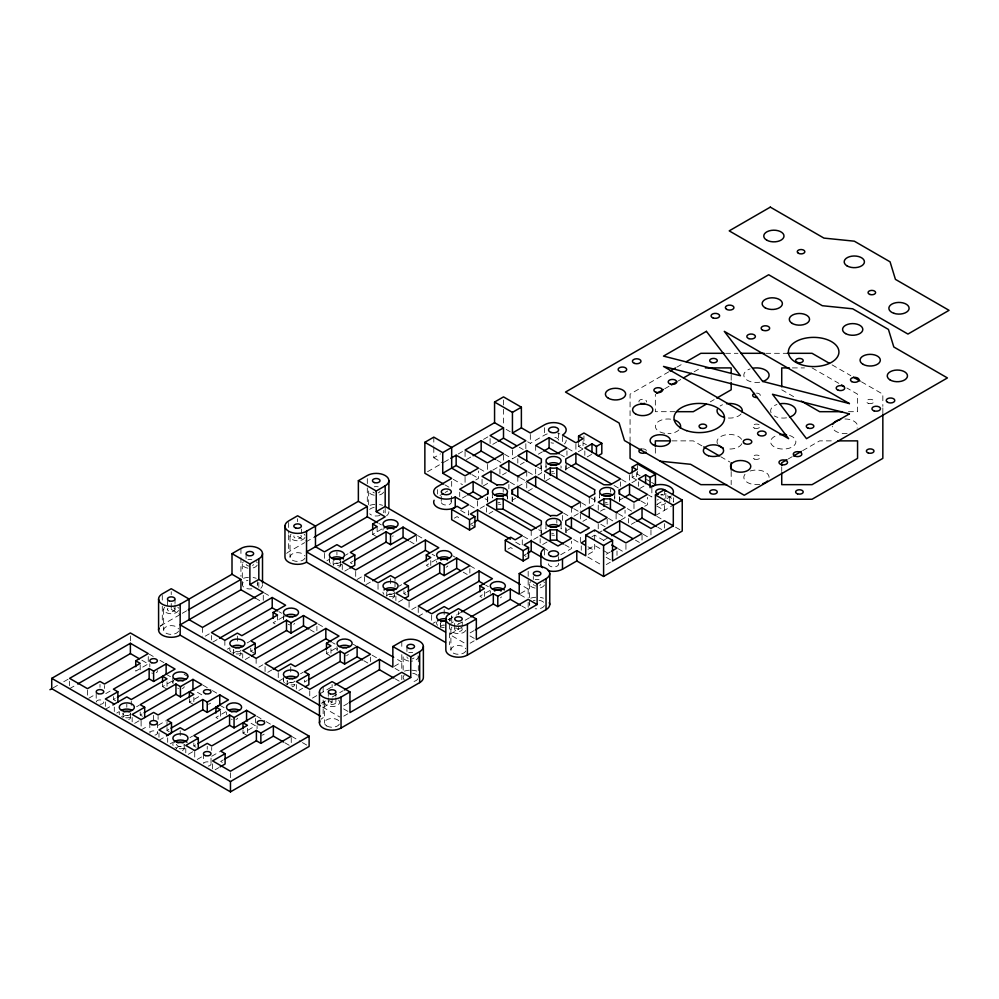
<?xml version="1.0" encoding="UTF-8"?>
<svg xmlns="http://www.w3.org/2000/svg" width="999" height="999" viewBox="0 0 999 999"><rect width="100%" height="100%" fill="white"/><g stroke="black" fill="none" stroke-linecap="round" stroke-linejoin="round"><path stroke-width="0.75" stroke-dasharray="5 3.75" d="M537.949 475.037L541.346 473.076L541.346 469.293L537.362 466.995M171.229 603.471L171.229 609.365L173.926 607.804M433.803 447.452L433.803 457.767L440.547 453.871M53.072 687.899L58.404 684.827M63.736 681.743L69.068 678.671M160.502 625.874L180.956 614.073M182.293 613.299L187.625 610.227M286.651 553.396A12.637 7.293 0 0 1 288.661 551.885L304.658 542.644M305.994 541.883L313.986 537.262M427.522 471.715L443.519 462.475M444.08 462.162L450.187 458.628M458.191 454.008L463.524 450.936M483.516 439.385L488.848 436.313M69.605 688.673L76.361 684.777M466.421 459.577L471.778 456.481M492.782 444.355L496.803 442.033M88.736 698.264L94.992 694.655M148.252 656.53L148.252 663.91L135.739 671.128L135.739 668.181M326.91 560.764L329.42 559.315M372.677 531.393L372.677 534.34L382.679 528.558M439.972 495.479L443.868 493.231M445.167 492.482L447.777 490.984M527.634 441.783L530.319 443.331L544.617 435.064A12.637 7.293 0 0 1 547.227 433.916M105.794 693.581L112.412 689.76M205.207 636.188L209.266 633.841M345.367 555.269L348.014 553.733M475.799 479.957L478.484 478.409L478.484 471.041M492.782 470.154L498.139 467.057M504.557 454.245L512.437 458.803L516.458 456.481M668.793 371.815L630.069 394.168L630.069 441.57M676.81 367.182L683.491 363.336M113.399 696.565L113.399 699.512L116.046 697.976M212.799 642.12L218.194 638.998M352.972 561.188L350.324 562.724L352.56 564.01M462.4 498.014L466.421 495.691M483.329 485.926L488.436 482.979M502.485 474.875L506.318 472.664M520.354 464.547L524.188 462.337M538.361 454.158L542.382 451.835M105.357 709.315L111.613 705.694M344.792 571.078L348.539 568.906M664.722 388.761L670.067 385.676M678.096 381.031L680.769 379.495M694.155 371.765L700.848 367.907M116.796 713.024L119.306 711.575M162.55 683.666L162.55 686.613L172.565 680.831M227.347 649.2L229.857 647.752M283.117 616.995L273.114 622.777L275.349 624.075M454.358 518.144L457.03 516.595L461.501 519.168M578.571 443.469L578.571 446.416L583.94 443.331L586.488 444.805M136.576 706.768L139.223 705.244M247.128 642.944L249.775 641.408M357.043 579.482L363.798 575.586M480.119 508.416L485.189 505.494M517.807 486.663L525.462 482.242M578.271 451.748L583.041 449.001L583.041 441.633M140.21 712.037L140.21 714.984L142.857 713.461M250.761 648.214L250.761 651.161L253.421 649.625M365.984 584.64L371.378 581.518M470.442 524.325L472.827 522.952M489.06 513.586L492.857 511.388M515.534 498.289L512.137 500.262A12.637 7.293 0 0 1 512.574 502.147L512.574 497.727M528.021 491.083L533.129 488.136M545.754 480.856L550.287 478.234A12.637 7.293 0 0 0 553.546 478.484M569.555 467.107L565.759 469.293L566.196 471.191L566.196 463.811M587.212 456.918L591.982 454.158M134.665 723.351L139.673 720.454M245.23 659.515L250.237 656.63M141.109 729.944L148.614 725.611M189.36 699.138L189.36 702.085L201.873 694.867L192.944 689.71M436.301 559.515L426.298 565.297L430.756 567.882M710.264 401.873L714.185 399.6M158.092 725.311L166.034 720.716M258.828 667.145L262.887 664.797M398.988 586.226L401.635 584.69M167.02 727.522L167.02 730.469L169.668 728.933M267.769 672.302L271.815 669.967M403.946 590.734L403.946 593.681L406.593 592.145M158.978 740.271L165.235 736.663M398.414 602.035L403.409 599.15M170.192 743.855L172.69 742.407M225.949 711.65L215.946 717.432L220.417 720.017M279.495 680.744L283.241 678.583M326.498 650.661L326.498 653.608L337.762 647.102M507.979 549.1L510.651 547.552L515.122 550.124M632.192 474.425L632.192 477.385L637.562 474.288L640.109 475.761M189.96 737.599L192.607 736.063M300.512 673.763L303.159 672.24M411.788 609.527L417.182 606.405M533.741 539.385L541.346 534.989L541.346 526.785M573.975 516.146L579.083 513.199M589.298 507.305L594.967 504.033L594.967 496.665M631.892 482.704L636.663 479.957L636.663 472.589M193.831 742.994L193.831 745.941L196.478 744.417M307.03 680.581L304.383 682.117L304.383 679.17M418.244 616.383L425 612.474M526.448 553.908L524.063 555.294L528.533 557.867M542.682 544.542L547.752 541.608M571.428 527.947L565.759 531.218L566.196 533.104L566.196 528.683M582.917 521.303L586.75 519.093M600.499 511.151L603.908 509.19L606.081 509.353M623.176 498.064L619.38 500.262L619.817 502.147L619.817 497.727M639.647 488.561L645.604 485.114M188.287 754.307L193.294 751.41M298.851 690.471L302.597 688.311M197.228 759.465L202.235 756.568M242.982 730.094L242.982 733.041L255.494 725.823L246.566 720.666M432.904 623.401L435.402 621.952M489.922 590.471L479.907 596.253L483.266 598.189M211.701 756.268L219.655 751.673M312.45 698.101L317.857 694.979M319.205 694.205L334.053 685.626M448.638 619.48L456.58 614.885M457.567 614.31L460.551 612.599M560.701 554.77L571.428 548.576L571.428 541.208M591.982 536.713L594.667 535.164L606.231 541.845M602.072 530.894L598.239 533.104L598.239 524.263M621.216 519.83L625.049 517.619L625.049 510.252M644.705 506.268L647.389 504.72L647.389 497.352M450.774 623.401L453.284 621.952M656.73 504.495L661.937 501.486M667.132 498.489L669.73 496.99A12.637 7.293 0 0 0 671.74 495.479M223.289 759.889L220.642 761.425L222.877 762.712M321.391 703.259L325.437 700.923M332.192 697.027L342.994 690.784M457.567 624.637L469.493 617.757M587.961 549.35L594.667 545.491L610.426 554.595M603.596 540.322L607.617 537.999M631.306 524.325L635.327 522.015M215.097 769.779L218.856 767.619M323.152 707.392L332.093 702.235L332.093 697.814M394.143 666.42L401.798 661.987L395.055 658.104M462.038 627.21L449.525 634.44L466.121 644.018M520.516 593.456L528.171 589.035L520.079 584.365M588.274 554.333L594.667 550.649L594.667 530.007M655.431 515.559L669.73 507.305A12.637 7.293 0 0 0 671.74 505.794M343.731 705.843L347.777 703.496M470.104 632.879L474.15 630.544M606.281 554.258L610.302 551.935M788.273 458.953L792.195 456.693M802.659 450.661L819.655 440.871L833.303 440.871M343.731 716.158L347.777 713.823M470.104 643.194L474.15 640.859M606.281 564.572L610.302 562.25M725.561 353.309L737.924 353.309M765.721 353.309L787.349 353.309M792.357 367.907L804.482 367.907M675.062 411.688L655.344 411.688L655.344 394.168M848.463 411.688L857.567 411.688L857.567 394.168L846.865 387.987M672.027 440.871L693.269 440.871L702.422 446.153M832.092 364.872L850.798 375.661M861.475 381.83L882.841 394.168L882.841 406.406M812.062 367.907L838.835 383.354M781.73 389.797L796.116 398.089M720.716 456.718L729.869 462M646.49 479.445L650.324 481.655M651.598 482.392L655.431 484.602M578.571 446.416L583.041 449.001M632.192 477.385L636.663 479.957M567.857 448.489L574.55 452.36M621.628 479.532L626.885 482.567M647.839 494.667L651.86 496.99L651.86 488.136M656.705 505.981L664.372 510.402L664.372 500.074M560.576 454.607L564.41 456.818M614.01 485.452L619.268 488.486M641.008 501.036L647.389 504.72M506.181 429.395L510.214 431.718M656.768 516.333L662.137 519.43M675.536 527.172L682.242 531.043M627.347 508.628L633.978 512.462M519.28 447.265L523.214 449.55M657.792 527.247L661.738 529.52M591.021 497.977L594.967 500.262A12.637 7.293 0 0 0 594.967 504.033M618.406 513.786L625.049 517.619M643.081 534.228L649.65 538.024M528.021 471.928L533.129 474.875M581.418 502.747L586.675 505.781M608.453 518.356L614.835 522.052M496.94 460.164L500.874 462.45M635.451 540.147L639.397 542.42M520.354 477.822L525.462 480.769M573.788 508.666L580.357 512.462M600.786 524.263L605.894 527.21M510.139 482.242L515.247 485.189M563.536 513.074L568.793 516.108M479.532 468.693L484.79 471.728M618.056 548.676L623.314 551.71M471.915 474.612L478.484 478.409M433.803 457.767L442.732 462.937M587.961 546.778L594.667 550.649M606.156 557.28L611.263 560.227M573.726 539.585L580.357 543.419L580.357 534.577M453.246 479.32L462.45 484.627M587.824 557.017L602.285 565.372M485.064 498.726L487.724 500.262L487.287 502.147L487.287 497.727M538.711 529.695L541.346 531.218L540.909 533.104L540.909 525.736M564.785 544.755L571.428 548.576M444.967 484.865L448.988 487.187M469.93 505.457L475.037 508.416M523.326 536.288L528.583 539.323M545.254 548.951L547.802 550.424M460.614 510.402L468.656 515.047L468.656 507.667M515.696 542.207L522.277 546.003L522.277 538.636M471.553 524.975L474.912 526.91M417.557 535.489L422.952 538.598M452.634 555.744L455.332 557.292M470.167 565.859L476.91 569.755M520.079 594.68L525.474 597.789M378.796 523.426L381.356 524.9M409.765 541.308L415.122 544.405M432.105 554.208L434.777 555.756M463.261 572.202L467.22 574.475M485.726 585.164L488.399 586.713M521.79 605.981L525.624 608.191M372.677 534.34L377.135 536.925M403.946 593.681L406.181 594.967M297.602 536.401L305.257 540.821M455.906 627.809L458.466 629.283L458.466 623.376M469.955 635.913L475.062 638.861M264.211 592.869L269.605 595.991M318.169 624.025L323.564 627.147M353.234 644.28L355.931 645.829M372.127 655.182L377.522 658.291M395.055 668.418L399.101 670.754M255.394 598.101L260.652 601.136M278.921 611.688L281.593 613.236M310.202 629.745L314.223 632.067M332.43 642.582L335.065 644.105M363.823 660.701L367.844 663.024M395.229 678.833L399.175 681.118M326.498 653.608L329.857 655.544M250.761 651.161L254.121 653.096M171.229 609.365L180.17 614.522M332.093 702.235L329.408 700.686A3.796 2.185 0 0 0 329.408 703.783A3.796 2.185 0 0 0 334.777 703.783A3.796 2.185 0 0 0 334.777 700.686M343.581 708.878L348.688 711.825M322.627 707.092L339.71 716.957M149.201 654.133L153.222 656.455M159.952 660.339L163.973 662.662M184.141 674.3L188.174 676.635M202.947 685.164L211.014 689.822M212.362 690.596L217.732 693.706M256.706 716.196L264.772 720.853M266.109 721.628L271.491 724.737M291.646 736.375L301.049 741.807M302.397 742.582L307.779 745.679M141.87 660.227L148.252 663.91M166.134 674.225L171.241 677.172M219.755 705.182L224.725 708.054M284.865 742.769L291.246 746.465M162.55 686.613L167.02 689.185M189.36 702.085L193.831 704.67M242.982 733.041L247.452 735.626M113.399 699.512L115.634 700.799M140.21 714.984L142.445 716.271M167.02 730.469L169.256 731.755M193.831 745.941L196.066 747.24M882.841 407.929L882.841 414.048M781.73 467.107L781.73 471.491M731.181 375.199L731.181 381.031M731.181 471.516L731.181 484.652M673.438 497.727L673.438 502.147A12.637 7.293 0 0 0 660.789 494.842A5.057 2.922 0 0 0 665.172 493.281M669.73 496.99L669.73 504.358M665.846 493.294L665.846 500.674M664.372 489.76L664.372 498.601M664.372 523.663L664.372 528.096M655.344 448.164L655.344 455.469M650.961 529.932L650.961 535.826M642.032 535.089L642.032 540.983M638.448 481.88L638.448 486.301M637.562 465.434L637.562 469.855M637.562 471.328L637.562 474.288M633.978 503.621L633.978 510.988M629.52 475.237L629.52 482.617M628.621 518.506L628.621 522.927M625.936 544.38L625.936 550.274M620.579 481.88L620.579 486.301M619.38 496.665L619.38 502.559M617.007 551.011L617.007 555.432M616.108 513.936L616.108 519.83M614.76 493.369L614.76 498.014M610.439 489.198L610.439 492.145M607.167 519.093L607.167 524.999M599.587 493.369L599.587 498.014A7.58 4.383 0 0 1 600.611 495.829M598.239 505.094L598.239 510.988M594.53 497.727L594.53 502.147M589.298 498.464L589.298 505.831M584.827 450.911L584.827 455.344M583.94 435.951L583.94 443.331M581.256 545.854L581.256 550.274M580.357 502.147L580.357 510.988M580.357 513.936L580.357 519.83M575.899 444.28L575.899 451.648M571.428 507.305L571.428 516.146M566.957 450.911L566.957 455.344M565.759 465.709L565.759 470.129M565.759 527.622L565.759 533.516M562.487 436.538L562.487 443.918M562.487 515.409L562.487 521.303M561.138 524.325L561.138 528.971A7.58 4.383 0 0 0 560.876 527.847M558.603 432.854L558.603 440.234M558.603 556.693L558.603 561.113M556.818 520.154L556.818 523.101M545.966 462.412L545.966 467.057M545.966 524.325L545.966 528.971A7.58 4.383 0 0 1 546.99 526.785M544.617 427.697L544.617 435.064M544.617 474.138L544.617 480.032M544.617 550.049L544.617 557.43M541.346 465.709L541.346 473.076M540.909 463.811L540.909 471.191M540.147 538.636L540.147 543.056M535.676 445.392L535.676 452.759M535.676 468.981L535.676 474.875M533.316 576.498L533.316 579.445M531.206 530.519L531.206 539.373M530.319 434.478L530.319 443.331M529.52 583.878L529.52 598.613M529.52 600.087L529.52 604.507M528.171 571.341L528.171 578.708M528.171 580.182L528.171 597.877M528.171 602.297L528.171 608.191M526.748 471.191L526.748 480.032M526.748 482.979L526.748 488.873M525.849 443.693L525.849 449.587M517.807 458.653L517.807 463.074M517.807 476.348L517.807 485.189M512.437 449.962L512.437 458.803M512.137 496.665L512.137 502.559M508.866 484.453L508.866 488.873M507.517 493.369L507.517 498.014M503.508 399.987L503.508 407.729M503.508 409.265L503.508 426.298M503.508 455.119L503.508 463.961M503.196 489.198L503.196 492.145M499.937 468.981L499.937 474.875M492.345 493.369L492.345 498.014A7.58 4.383 0 0 1 493.369 495.829M490.097 438.536L490.097 445.904M487.724 496.665L487.724 502.559M487.425 464.41L487.425 470.304M486.525 507.667L486.525 512.1M484.378 591.47L484.378 597.365M482.055 479.295L482.055 485.189M477.584 501.036L477.584 509.89M469.855 568.631L469.855 573.051M465.072 451.511L465.072 457.405M465.072 477.31L465.072 483.204M462.262 621.902L462.262 626.323M459.715 492.195L459.715 496.615M458.466 611.588L458.466 614.535M454.67 623.376L454.67 629.283M451.673 481.356L451.673 488.736M451.748 616.895L451.748 623.089A7.58 4.383 0 0 0 447.952 619.293M451.361 496.253L451.361 502.147M450.886 629.283L450.886 649.912M449.525 618.219L449.525 621.166M449.525 624.113L449.525 644.755M444.168 609.527L444.168 616.895M441.258 496.253L441.258 502.147M440.372 627.21L440.372 623.089A3.796 2.185 0 0 0 444.168 625.274M437.375 489.61L437.375 494.043M433.803 437.137L433.803 445.979M431.655 615.272L431.655 621.166M430.756 560.501L430.756 566.408M418.319 656.83L418.319 677.472M418.244 607.529L418.244 613.436M416.458 536.326L416.458 542.232M409.078 602.235L409.078 609.615M406.943 646.515L406.943 652.409M403.159 656.83L403.159 670.104M401.798 641.358L401.798 648.726M401.798 654.62L401.798 670.841M401.798 675.262L401.798 679.682M395.904 596.103L395.904 600.536M395.017 578.196L395.017 581.143M395.017 582.617L395.017 587.037M394.343 592.132L394.343 596.253M390.547 578.571L390.547 585.938M386.75 592.132L386.75 596.253M385.177 507.954L385.177 513.848M378.034 584.315L378.034 590.209M377.135 526.598L377.135 533.978M370.517 657.205L370.517 661.625M368.668 490.996L368.668 505.744M367.307 478.621L367.307 486.351M367.307 487.899L367.307 504.932M364.623 576.573L364.623 582.467M355.694 571.416L355.694 578.783M342.282 565.147L342.282 569.567M340.721 561.176L340.721 565.297M336.925 552.035L336.925 554.982M337.025 646.515L337.025 649.612M335.889 691.92L335.889 696.34M335.889 697.814L335.889 702.235M333.129 561.176L333.129 563.923M332.093 684.552L332.093 687.499M330.969 648.813L330.969 653.234M329.345 556.53L329.345 561.176M328.296 691.92L328.296 696.34M328.296 697.814L328.296 702.235M324.413 553.359L324.413 559.253M324.513 702.235L324.513 722.876M323.152 686.763L323.152 694.13M323.152 700.024L323.152 717.719A12.637 7.293 0 0 0 321.141 719.23M316.895 626.248L316.895 630.669M309.752 690.809L309.752 696.715M301.398 529.033L301.398 533.454M297.602 518.718L297.602 521.665M296.341 684.552L296.341 688.973M291.246 737.612L291.246 744.992M290.746 666.87L290.746 674.238M290.022 536.401L290.022 557.042M288.661 522.477L288.661 533.304M288.661 534.852L288.661 551.885M287.188 684.69L287.188 680.569A3.796 2.185 0 0 0 290.484 682.742A3.796 2.185 0 0 0 294.643 681.131M283.404 615.559L283.404 618.656M283.404 677.472L283.404 680.569M278.246 672.627L278.246 678.521M277.572 615.034L277.572 622.414M265.072 666.495L265.072 672.389M263.274 595.292L263.274 601.186M258.816 582.392L258.816 589.76M257.455 581.655L257.455 584.602M257.068 725.674L257.068 728.621M256.131 658.378L256.131 665.746M255.494 718.456L255.494 722.876M247.452 728.259L247.452 732.679M246.079 553.646L246.079 559.54M242.72 653.596L242.72 658.016M242.295 563.96L242.295 584.602M240.934 548.476L240.934 556.218M240.934 557.767L240.934 576.348M237.362 636.051L237.362 643.418M233.566 653.733L233.566 649.612A3.796 2.185 0 0 0 236.863 651.785A3.796 2.185 0 0 0 241.021 650.174M230.469 772.702L230.469 778.596M224.85 640.322L224.85 647.689M220.417 711.163L220.417 718.543M212.6 763.86L212.6 769.754M211.701 747.414L211.701 750.361M211.451 635.526L211.451 639.959M211.026 758.104L211.026 763.998M207.243 746.315L207.243 749.262M203.446 753.683L203.446 762.524M202.51 627.422L202.51 636.263M194.73 752.06L194.73 757.954M193.831 697.302L193.831 701.723M185.789 748.376L185.789 752.796M184.216 748.526L184.216 744.392A3.796 2.185 0 0 1 180.432 746.59A3.796 2.185 0 0 1 176.636 744.392L176.636 748.526M180.195 730.706L180.195 738.074M175.025 599.05L175.025 603.471M175.025 604.944L175.025 609.365M172.839 677.834L172.839 682.479M171.229 591.67L171.229 594.617M167.682 737.924L167.682 742.344M167.432 600.524L167.432 609.365M167.02 681.817L167.02 686.238M167.02 721.615L167.02 726.048M163.649 609.365L163.649 630.007M162.288 595.429L162.288 600.074M162.288 606.268L162.288 624.85A12.637 7.293 0 0 0 160.29 626.361M158.978 732.891L158.978 737.324M158.092 716.458L158.092 719.405M157.405 722.727L157.405 733.041A3.796 2.185 0 0 1 153.621 735.239M153.621 715.359L153.621 719.779M149.825 663.761L149.825 666.708M149.825 722.727L149.825 731.568M141.109 721.103L141.109 726.997M140.21 664.859L140.21 670.766M132.168 717.419L132.168 721.84M131.281 700.986L131.281 705.406M130.594 713.436L130.594 717.569M130.382 635.901L130.382 641.795M126.811 704.295L126.811 707.242M123.014 713.436L123.014 716.196M114.298 707.105L114.298 711.525M105.357 701.935L105.357 706.368M104.47 685.501L104.47 688.448M100 684.402L100 687.349M96.204 693.244L96.204 702.085M87.487 690.147L87.487 698.988M69.605 681.306L69.605 685.726M756.455 393.131A3.796 2.185 0 0 1 759.964 394.48A3.796 2.185 0 0 1 759.14 396.865M759.727 382.242A12.637 7.293 0 0 1 744.779 377.997A12.637 7.293 0 0 1 750.137 368.881M847.127 433.466A12.637 7.293 0 0 1 832.292 426.273M844.929 418.981A12.637 7.293 0 0 1 857.13 428.159M759.727 484.403A12.637 7.293 0 0 1 746.428 481.793A12.637 7.293 0 0 1 745.516 473.701M750.137 471.029A12.637 7.293 0 0 1 769.093 477.36M678.933 429.92A12.637 7.293 0 0 1 667.981 433.578M664.722 433.329A12.637 7.293 0 0 1 655.781 424.388A12.637 7.293 0 0 1 671.253 419.23M639.048 402.035A3.796 2.185 0 0 1 642.707 399.275A3.796 2.185 0 0 1 646.378 402.035M642.707 448.901A3.796 2.185 0 0 1 646.378 450.524M741.058 413.948A12.637 7.293 0 0 1 727.322 417.957M720.092 406.019A12.637 7.293 0 0 1 722.552 404.757M789.56 435.452A12.637 7.293 0 0 1 792.931 446.453A12.637 7.293 0 0 1 773.563 446.453A12.637 7.293 0 0 1 776.922 435.452M786.538 417.844A12.637 7.293 0 0 1 774.325 415.959M771.066 412.687A12.637 7.293 0 0 1 776.947 404.483M741.857 443.643A12.637 7.293 0 0 1 726.373 448.801M717.444 443.643A12.637 7.293 0 0 1 726.373 434.702A12.637 7.293 0 0 1 741.857 439.872M149.825 733.041A3.796 2.185 0 0 1 153.621 730.856A3.796 2.185 0 0 1 157.405 733.041M203.571 763.436A3.796 2.185 0 0 1 209.915 762.449A3.796 2.185 0 0 1 208.217 766.121M96.329 701.523A3.796 2.185 0 0 1 100.649 699.937A3.796 2.185 0 0 1 103.771 702.272A3.796 2.185 0 0 1 100 704.283M184.216 748.189A7.58 4.383 0 0 1 178.459 748.626M176.636 748.189A7.58 4.383 0 0 1 175.062 747.489M173.102 745.529A7.58 4.383 0 0 1 173.102 743.268M176.761 747.951A3.796 2.185 0 0 1 182.73 746.79A3.796 2.185 0 0 1 182.317 750.424M157.28 670.566A3.796 2.185 0 0 1 156.294 672.677M152.635 673.239A3.796 2.185 0 0 1 151.723 673.026M123.139 716.995A3.796 2.185 0 0 1 129.121 715.833A3.796 2.185 0 0 1 128.709 719.467M130.469 712.874A3.796 2.185 0 0 1 126.811 715.634A3.796 2.185 0 0 1 123.139 712.874M237.712 718.131A3.796 2.185 0 0 1 235.939 719.467M232.155 719.467A3.796 2.185 0 0 1 231.368 719.118M184.216 686.613A3.796 2.185 0 0 1 182.317 688.498M178.534 688.498A3.796 2.185 0 0 1 177.747 688.161M226.723 714.572A7.58 4.383 0 0 1 226.723 712.299M130.594 717.232A7.58 4.383 0 0 1 124.85 717.669M123.014 717.232A7.58 4.383 0 0 1 121.441 716.533M119.48 714.572A7.58 4.383 0 0 1 119.48 712.299M173.102 683.616A7.58 4.383 0 0 1 173.863 680.294M210.527 703.184A3.796 2.185 0 0 1 208.217 704.208M264.148 734.14A3.796 2.185 0 0 1 261.838 735.164M348.264 654.308A3.796 2.185 0 0 1 347.29 655.282M346.503 655.631A3.796 2.185 0 0 1 345.579 655.856M294.643 623.351A3.796 2.185 0 0 1 293.669 624.325M289.997 624.899A3.796 2.185 0 0 1 288.299 624.325M283.654 619.78A7.58 4.383 0 0 1 284.415 616.458M233.704 654.308A3.796 2.185 0 0 1 236.064 651.685A3.796 2.185 0 0 1 240.796 652.809A3.796 2.185 0 0 1 239.261 655.631M241.159 653.396A7.58 4.383 0 0 1 232.005 652.709M230.794 651.798A7.58 4.383 0 0 1 230.032 648.476M337.275 650.749A7.58 4.383 0 0 1 337.275 648.476M287.325 684.128A3.796 2.185 0 0 1 293.669 683.154A3.796 2.185 0 0 1 291.97 686.812M294.78 684.365A7.58 4.383 0 0 1 290.984 684.952M287.188 684.365A7.58 4.383 0 0 1 285.627 683.666M284.415 682.754A7.58 4.383 0 0 1 283.654 679.432M262.512 584.602A12.637 7.293 0 0 1 260.814 588.249M243.556 578.284A12.637 7.293 0 0 1 249.875 577.297M253.147 577.547A12.637 7.293 0 0 1 256.194 578.284M404.42 671.153A12.637 7.293 0 0 1 410.739 670.179M411.838 670.204A12.637 7.293 0 0 1 417.058 671.153M412.699 673.239A7.58 4.383 0 0 1 418.256 678.046A7.58 4.383 0 0 1 410.739 681.855M404.17 679.657A7.58 4.383 0 0 1 404.17 675.287M251.835 588.823A7.58 4.383 0 0 1 242.545 585.726A7.58 4.383 0 0 1 247.914 580.369M257.193 583.466A7.58 4.383 0 0 1 257.193 585.726M178.559 631.131A7.58 4.383 0 0 1 166.883 633.591A7.58 4.383 0 0 1 166.883 626.423A7.58 4.383 0 0 1 178.559 628.87M338.661 700.049A7.58 4.383 0 0 1 332.093 706.618A7.58 4.383 0 0 1 325.524 700.049M414.023 657.929A3.796 2.185 0 0 1 411.713 658.953M408.054 658.378A3.796 2.185 0 0 1 407.455 657.929M407.08 657.404A3.796 2.185 0 0 1 406.943 656.83M418.057 655.706A7.58 4.383 0 0 1 410.739 661.213M408.778 661.063A7.58 4.383 0 0 1 403.409 655.706M408.778 652.609A7.58 4.383 0 0 1 412.699 652.609M253.534 564.522A3.796 2.185 0 0 1 252.56 565.509M248.888 566.071A3.796 2.185 0 0 1 246.216 564.522M257.193 565.097A7.58 4.383 0 0 1 251.835 568.194M247.914 568.194A7.58 4.383 0 0 1 243.306 561.775M247.914 559.727A7.58 4.383 0 0 1 251.835 559.727M256.443 561.775A7.58 4.383 0 0 1 257.193 562.824M174.513 608.266A3.796 2.185 0 0 1 171.229 611.55A3.796 2.185 0 0 1 167.944 608.266M178.559 610.501A7.58 4.383 0 0 1 168.332 613.411A7.58 4.383 0 0 1 164.66 607.18M177.797 607.18A7.58 4.383 0 0 1 178.559 608.229M444.168 627.459A7.58 4.383 0 0 1 440.372 626.873M437.599 625.274A7.58 4.383 0 0 1 436.838 621.952M451.486 615.759A7.58 4.383 0 0 1 447.952 620.691M490.459 593.256A7.58 4.383 0 0 1 490.459 590.996M436.838 562.3A7.58 4.383 0 0 1 436.588 561.176M394.343 595.916A7.58 4.383 0 0 1 386.75 595.916M383.978 594.318A7.58 4.383 0 0 1 382.967 592.132M382.967 530.207A7.58 4.383 0 0 1 383.216 529.083M342.282 564.26A7.58 4.383 0 0 1 333.129 564.959M330.357 563.361A7.58 4.383 0 0 1 329.595 560.039M340.584 561.738A3.796 2.185 0 0 1 336.925 563.361A3.796 2.185 0 0 1 333.266 561.738M333.266 564.735A3.796 2.185 0 0 1 339.235 563.561A3.796 2.185 0 0 1 338.823 567.195M393.831 593.219A3.796 2.185 0 0 1 387.262 593.219M386.888 595.691A3.796 2.185 0 0 1 392.857 594.517A3.796 2.185 0 0 1 392.445 598.151M440.509 626.648A3.796 2.185 0 0 1 444.168 625.024M393.231 535.889A3.796 2.185 0 0 1 392.445 536.238M447.827 565.859A3.796 2.185 0 0 1 446.066 567.195M501.448 596.828A3.796 2.185 0 0 1 500.474 597.802M304.932 537.537A7.58 4.383 0 0 1 294.705 540.447A7.58 4.383 0 0 1 291.034 534.215M304.171 534.215A7.58 4.383 0 0 1 304.932 535.277M300.886 535.314A3.796 2.185 0 0 1 298.102 538.573A3.796 2.185 0 0 1 293.943 535.839M304.932 558.179A7.58 4.383 0 0 1 293.256 560.626A7.58 4.383 0 0 1 293.256 553.458A7.58 4.383 0 0 1 304.932 555.906M530.794 598.189A12.637 7.293 0 0 1 537.112 597.215M540.384 597.464A12.637 7.293 0 0 1 543.431 598.189M388.886 511.638A12.637 7.293 0 0 1 385.177 516.795M369.93 505.319A12.637 7.293 0 0 1 376.248 504.345M379.52 504.595A12.637 7.293 0 0 1 382.567 505.319M465.784 651.048A7.58 4.383 0 0 1 454.12 653.508A7.58 4.383 0 0 1 454.12 646.328A7.58 4.383 0 0 1 465.784 648.788M383.566 510.501A7.58 4.383 0 0 1 383.566 512.774M380.032 515.434A7.58 4.383 0 0 1 369.68 513.823M369.68 509.453A7.58 4.383 0 0 1 374.288 507.405M544.43 605.644A7.58 4.383 0 0 1 535.152 608.741M529.782 605.644A7.58 4.383 0 0 1 529.782 603.384M533.316 600.724A7.58 4.383 0 0 1 535.152 600.287M539.073 600.287A7.58 4.383 0 0 1 544.43 603.384M465.784 630.406A7.58 4.383 0 0 1 455.569 633.316A7.58 4.383 0 0 1 451.898 627.085M461.75 628.184A3.796 2.185 0 0 1 458.466 631.468A3.796 2.185 0 0 1 455.182 628.184M383.566 492.132A7.58 4.383 0 0 1 378.209 495.229M374.288 495.229A7.58 4.383 0 0 1 368.918 489.872M374.288 486.775A7.58 4.383 0 0 1 378.209 486.775M380.032 490.996A3.796 2.185 0 0 1 378.146 492.894M374.35 492.894A3.796 2.185 0 0 1 372.964 492.095M544.43 585.002A7.58 4.383 0 0 1 539.073 588.099M535.152 588.099A7.58 4.383 0 0 1 530.544 581.68M535.152 579.645A7.58 4.383 0 0 1 539.073 579.645M543.681 581.68A7.58 4.383 0 0 1 544.43 582.742M540.771 584.44A3.796 2.185 0 0 1 539.785 585.426M536.126 585.988A3.796 2.185 0 0 1 535.214 585.764M534.428 585.426A3.796 2.185 0 0 1 533.441 584.44M553.546 471.441A7.58 4.383 0 0 1 551.585 471.291M546.228 468.194A7.58 4.383 0 0 1 546.228 465.921M560.876 465.921A7.58 4.383 0 0 1 560.876 468.194M450.686 500.686A5.057 2.922 0 0 1 446.316 505.069A5.057 2.922 0 0 1 441.933 500.686M558.441 563.299A5.057 2.922 0 0 1 553.546 566.982A5.057 2.922 0 0 1 548.663 563.299M554.857 437.412A5.057 2.922 0 0 1 558.441 440.984M553.546 443.144A5.057 2.922 0 0 1 551.023 442.757M665.671 502.897A5.057 2.922 0 0 1 657.217 504.208M657.217 500.087A5.057 2.922 0 0 1 658.266 499.612M614.497 496.89A7.58 4.383 0 0 1 614.497 499.15M607.167 502.397A7.58 4.383 0 0 1 605.207 502.247M553.546 533.354A7.58 4.383 0 0 1 551.585 533.204M507.255 496.89A7.58 4.383 0 0 1 507.255 499.15M499.937 502.397A7.58 4.383 0 0 1 497.964 502.247M566.196 440.234A12.637 7.293 0 0 1 564.497 443.881M557.867 433.366A12.637 7.293 0 0 1 559.877 433.916M554.532 535.214A3.796 2.185 0 0 1 551.66 535.002M500.911 504.258A3.796 2.185 0 0 1 498.039 504.045M554.532 473.301A3.796 2.185 0 0 1 553.546 473.376M552.572 473.301A3.796 2.185 0 0 1 551.66 473.089M608.154 504.258A3.796 2.185 0 0 1 605.282 504.045M868.306 403.359A3.796 2.185 0 0 0 874 401.461A3.796 2.185 0 0 0 868.306 399.575A3.796 2.185 0 0 0 868.306 403.359M754.557 428.171A3.796 2.185 0 0 0 760.251 426.273A3.796 2.185 0 0 0 754.557 424.375A3.796 2.185 0 0 0 754.557 428.171M754.557 459.128A3.796 2.185 0 0 0 760.251 457.23A3.796 2.185 0 0 0 754.557 455.344A3.796 2.185 0 0 0 754.557 459.128M326.735 725.973A7.58 4.383 0 0 0 339.423 724.013A7.58 4.383 0 0 0 330.132 718.643A7.58 4.383 0 0 0 326.735 725.973"/><path stroke-width="1.5" d="M487.724 489.935L487.724 493.718L477.584 499.562L459.715 489.248L473.126 481.506L487.724 489.935L487.724 494.355M255.394 598.101L240.934 589.76L240.934 579.445L232.005 574.275L232.005 553.646L240.934 548.476A12.637 7.293 0 0 1 258.816 548.476A12.637 7.293 0 0 1 258.816 558.803L258.816 579.445L393.706 657.317M377.522 522.689L367.307 516.795L367.307 506.481L358.366 501.323L358.366 480.681L367.307 475.524A12.637 7.293 0 0 1 385.177 475.524A12.637 7.293 0 0 1 385.177 485.839L385.177 506.481L520.079 584.365M443.631 484.09L424.862 473.251L424.862 442.295L433.803 437.137L451.673 447.452L451.673 468.094L465.072 475.836L478.484 468.094L456.143 455.194L450.774 458.291M494.567 402.048L503.508 396.89L521.378 407.205L521.378 427.847L512.437 433.004L512.437 412.362L494.567 402.048L494.567 422.689L503.508 427.847L503.508 438.161L516.645 445.754M51.736 688.673L51.736 678.358L130.382 632.954L309.116 736.138L309.116 746.465L230.469 791.87L51.736 688.673L49.95 689.71M232.005 553.646L249.875 563.96L249.875 584.602L263.274 592.332L202.51 627.422L189.098 619.68L189.098 599.05L171.229 588.723L162.288 593.881A12.637 7.293 0 0 0 162.288 604.208A12.637 7.293 0 0 0 180.17 604.208L232.005 574.275M249.875 563.96L258.816 558.803M372.677 529.92L372.677 524.025L377.135 526.598L341.396 547.24L336.925 544.655L324.413 551.885L315.472 546.728L315.472 526.086L297.602 515.771L288.661 520.929A12.637 7.293 0 0 0 288.661 531.243A12.637 7.293 0 0 0 306.543 531.243L358.366 501.323M358.366 480.681L376.248 490.996L385.177 485.839M424.862 442.295L442.732 452.609L494.567 422.689M512.437 412.362L521.378 407.205M135.739 660.814L148.252 653.583L130.382 643.269L69.605 678.358L87.487 688.673L100 681.443L104.47 684.028L140.21 663.386L135.739 660.814L135.739 666.708M188.274 609.852L240.934 579.445M314.648 536.888L367.307 506.481M481.168 440.746L465.072 450.037L487.425 462.937L503.508 453.646L481.168 440.746L481.168 451.061L495.616 459.415M503.508 427.847L490.097 435.589L512.437 448.489L525.849 440.746L512.437 433.004M77.71 683.99L130.382 653.583L139.323 658.741M240.934 589.76L180.17 624.85L320.454 705.843M249.875 584.602L258.816 579.445M367.307 516.795L306.543 551.885L445.479 632.105M376.248 490.996L376.248 511.638L385.177 506.481M442.732 452.609L442.732 473.251L456.143 465.509L470.591 473.863M473.126 455.706L481.168 451.061M498.139 441.258L503.508 438.161M372.677 524.025L385.177 516.795L376.248 511.638M117.37 697.215L149.151 678.87L153.621 681.443L175.062 669.068L166.134 663.91L153.621 671.128L149.151 668.556L113.399 689.185L117.87 691.77L117.87 702.085M273.114 612.462L285.627 605.232L272.215 597.502L211.451 632.579L224.85 640.322L237.362 633.104L241.833 635.676L277.572 615.034L273.114 612.462L273.114 618.356M354.795 554.982L342.282 562.2L355.694 569.942L416.458 534.852L403.059 527.122L390.547 534.34L386.076 531.755L350.324 552.397L354.795 554.982L354.795 565.297L349.787 568.194M496.665 484.777L503.196 484.777L508.866 481.506L490.996 471.191L482.055 476.348L497.377 485.189M517.807 476.348L526.748 471.191L508.866 460.864L499.937 466.021L519.08 477.085M535.676 466.021L541.346 462.762L541.346 458.978L526.748 450.549L517.807 455.706L536.038 466.233M549.088 437.649L535.676 445.392L550.287 453.821L556.818 453.821L566.957 447.964L549.088 437.649L549.088 447.964L559.303 453.871M670.129 371.041L675.474 367.957M686.163 361.788L700.848 353.309L724.013 353.309M117.87 691.77L105.357 698.988L114.298 704.145M219.543 638.224L272.215 607.817L277.572 610.913M354.295 560.427L386.076 542.082L390.547 544.655L403.059 537.437L408.416 540.534M467.757 494.917L473.126 491.82L482.417 497.19M543.718 451.061L549.088 447.964M112.862 704.982L126.811 696.927L131.281 699.512L167.02 678.87L162.55 676.286L162.55 682.18M673.301 525.874L664.372 520.716L650.961 528.459L628.621 515.559L642.032 507.817L655.431 515.559L655.431 494.917L673.301 505.244L673.301 525.874L612.537 560.963L612.537 540.322L594.667 530.007L585.726 535.164L585.726 555.806L576.785 550.649L562.487 558.903A12.637 7.293 0 0 1 544.617 558.903A12.637 7.293 0 0 1 544.617 548.576L531.206 540.846L524.063 544.967L528.533 547.552L528.533 557.867L523.164 560.963L505.294 550.649L505.294 540.322L510.651 537.225L515.122 539.81L522.277 535.676L477.584 509.89L470.442 514.01L474.912 516.595L474.912 526.91L469.542 530.007L451.673 519.692L451.673 509.365L457.03 506.268L461.501 508.853L468.656 504.72L455.244 496.99A12.637 7.293 0 0 1 437.375 496.99A12.637 7.293 0 0 1 437.375 486.663L451.673 478.409L442.732 473.251M578.571 441.995L578.571 436.101L583.94 433.004L601.81 443.319L601.81 453.646L597.789 455.969M656.693 393.394L663.373 389.535M671.403 384.902L676.76 381.805M683.453 377.947L691.483 373.314M144.181 712.699L175.961 694.342L180.432 696.927L201.873 684.54L192.944 679.382L180.432 686.613L175.961 684.028L140.21 704.67L144.68 707.242L144.68 717.569M255.232 643.418L242.72 650.636L256.131 658.378L316.895 623.301L303.496 615.559L290.984 622.777L286.513 620.204L250.761 640.834L255.232 643.418L255.232 653.733L251.486 655.906M426.298 554.982L438.798 547.752L425.399 540.022L364.623 575.099L378.034 582.842L390.547 575.611L395.017 578.196L430.756 557.554L426.298 554.982L426.298 560.876M496.665 498.876L486.525 504.72L531.206 530.519L541.346 524.675L541.346 520.891L503.196 498.876L496.665 498.876L496.665 509.19L503.196 509.19L536.088 528.171M512.137 494.355L512.137 489.935L517.807 486.663L562.487 512.462L556.818 515.734A12.637 7.293 0 0 0 550.287 515.734M571.428 507.305L580.357 502.147L535.676 476.348L526.748 481.506L572.477 507.917M589.298 496.99L594.967 493.718A12.637 7.293 0 0 1 594.967 489.935L556.818 467.919A12.637 7.293 0 0 1 550.287 467.919L544.617 471.191L589.71 497.215M575.899 453.134L565.759 458.978L565.759 462.762L603.908 484.777L610.439 484.777L620.579 478.921L575.899 453.134L575.899 463.449L611.376 483.928M601.81 443.319L596.453 446.416L591.982 443.843L584.827 447.964L629.52 473.763L636.663 469.642L632.192 467.057L632.192 472.952M144.68 707.242L132.168 714.472L141.109 719.63M451.673 509.365L469.542 519.692L474.912 516.595M254.745 648.863L286.513 630.519L290.984 633.104L303.496 625.874L308.853 628.97M372.727 580.744L425.399 550.337L429.42 552.659M474.013 522.265L477.584 520.204L510.439 539.173M570.829 466.371L575.899 463.449M140.921 719.73L153.621 712.412L158.092 714.984L193.831 694.342L189.36 691.77L189.36 697.664M706.343 404.133L693.269 411.688L676.585 411.688M716.795 398.089L731.181 389.797L731.181 382.492M215.946 713.011L215.946 707.117L228.459 699.887L219.755 694.867L207.243 702.085L202.772 699.512L167.02 720.142L171.491 722.727L171.491 733.041L166.483 735.938M326.498 643.281L339.011 636.063L325.836 628.458L265.072 663.536L278.246 671.153L290.746 663.923L295.217 666.508L330.969 645.866L326.498 643.281L326.498 649.188M408.416 585.938L395.904 593.156L409.078 600.761L469.855 565.684L456.68 558.079L444.168 565.297L439.697 562.724L403.946 583.354L408.416 585.938L408.416 596.253L404.67 598.426M171.491 722.727L158.978 729.944L167.682 734.977L180.195 727.747L184.665 730.331L220.417 709.69L215.946 707.117M170.991 728.171L202.772 709.827L207.243 712.412L219.755 705.182L219.755 694.867M273.164 669.18L325.836 638.773L331.106 641.82M407.917 591.383L439.697 573.039L444.168 575.611L456.68 568.394L460.626 570.679M632.192 467.057L637.562 463.961L655.431 474.288L655.431 484.602L651.41 486.925M197.802 743.656L229.583 725.311L234.053 727.884L255.494 715.496L246.566 710.339L234.053 717.569L229.583 714.984L193.831 735.626L198.302 738.199L198.302 748.526M308.853 674.375L296.341 681.605L309.752 689.335L370.517 654.258L357.118 646.515L344.605 653.733L340.135 651.161L304.383 671.79L308.853 674.375L308.853 684.69L305.107 686.862M479.907 585.938L492.42 578.708L479.021 570.978L418.244 606.056L431.655 613.798L444.168 606.58L448.638 609.153L484.378 588.511L479.907 585.938L479.907 591.833M550.287 529.832L540.147 535.676L558.016 546.003L571.428 538.261L556.818 529.832L550.287 529.832L550.287 540.147L556.818 540.147L563.461 543.98M571.428 517.619L565.759 520.891L565.759 524.675L580.357 533.104L589.298 527.947L571.428 517.619L571.428 527.947M589.298 507.305L580.357 512.462L598.239 522.789L607.167 517.619L589.298 507.305L589.298 517.619M616.108 512.462L625.049 507.305L610.439 498.876L603.908 498.876L598.239 502.147L617.082 513.024M619.38 489.935L629.52 484.09L647.389 494.405L633.978 502.147L619.38 493.718L619.38 489.935L619.38 494.355M655.431 474.288L650.074 477.385L645.604 474.8L638.448 478.921L651.86 486.663A12.637 7.293 0 0 1 667.107 485.502A12.637 7.293 0 0 1 673.001 493.718M198.302 738.199L185.789 745.429L194.73 750.586M505.294 540.322L523.164 550.649L528.533 547.552M308.366 679.819L340.135 661.475L344.605 664.06L357.118 656.83L362.475 659.927M426.348 611.7L479.021 581.293L484.378 584.39M527.634 553.221L531.206 551.161L540.596 556.58M624.45 497.327L629.52 494.405L639.735 500.299M194.543 750.686L207.243 743.368L211.701 745.941L247.452 725.311L242.982 722.727L242.982 728.621M334.89 685.139L379.458 659.415L392.857 667.157L392.857 646.515L401.798 641.358A12.637 7.293 0 0 1 419.667 641.358A12.637 7.293 0 0 1 419.667 651.673L419.667 682.629L341.034 728.034A12.637 7.293 0 0 1 325.774 729.195A12.637 7.293 0 0 1 319.88 720.991M446.128 621.128A7.58 4.383 0 0 1 436.838 615.759A7.58 4.383 0 0 1 449.525 613.798L458.466 608.641L476.336 618.955L476.336 639.597L537.112 604.507L537.112 583.878L519.23 573.551L519.23 594.193L510.302 589.035L497.789 596.253L493.319 593.681L461.538 612.025M519.23 573.551L528.171 568.394A12.637 7.293 0 0 1 546.041 568.394A12.637 7.293 0 0 1 546.041 578.708L546.041 609.677L467.407 655.082A12.637 7.293 0 0 1 453.633 656.655A12.637 7.293 0 0 1 445.829 649.912L445.829 618.955M655.431 494.917L664.372 489.76L682.242 500.074L682.242 531.043L603.596 576.448L576.785 560.963L562.487 569.218A12.637 7.293 0 0 1 548.214 570.679M225.112 753.683L212.6 760.901L230.469 771.228L291.246 736.138L273.376 725.823L260.864 733.041L256.393 730.469L220.642 751.098L225.112 753.683L225.112 763.998L220.105 766.895M585.277 540.584L581.256 542.907L585.277 545.229M619.68 520.716L603.596 530.007L625.936 542.907L642.032 533.616L619.68 520.716L619.68 531.043L632.829 538.623M224.613 759.128L256.393 740.783L260.864 743.368L273.376 736.138L283.579 742.032M344.343 690.009L379.458 669.73L393.918 678.084M470.816 616.995L493.319 603.995L497.789 606.58L510.302 599.35L520.516 605.244M611.638 535.676L619.68 531.043M636.663 521.241L642.032 518.144L656.48 526.485M349.962 691.92L332.093 681.605L323.152 686.763A12.637 7.293 0 0 0 323.152 697.077A12.637 7.293 0 0 0 341.034 697.077L349.962 691.92L349.962 712.562L410.739 677.472L410.739 656.83L392.857 646.515M410.739 656.83L419.667 651.673M449.525 613.798A12.637 7.293 0 0 0 449.525 624.113A12.637 7.293 0 0 0 467.407 624.113L476.336 618.955M537.112 583.878L546.041 578.708M585.726 535.164L603.596 545.479L612.537 540.322M673.301 505.244L682.242 500.074M349.138 702.722L401.798 672.315L410.739 677.472M475.499 629.757L528.171 599.35L537.112 604.507M611.638 551.161L617.007 548.064L611.75 545.029M786.962 459.702L781.73 462.724L781.73 465.646M793.506 455.944L801.348 451.423M51.736 678.358L230.469 781.543L309.116 736.138M741.008 353.309L764.185 353.309M787.349 353.309L812.062 353.309L829.432 363.336M705.394 367.907L731.181 367.907L731.181 373.738M789.322 367.907L781.73 367.907L781.73 386.875M842.394 411.688L819.655 411.688L801.348 401.111M670.516 440.871L655.344 440.871L655.344 446.703M837.849 440.871L857.567 440.871L857.567 458.379L812.062 484.652L781.73 484.652L781.73 472.952M726.635 484.652L700.848 484.652L624.475 440.559L619.118 423.014L565.496 392.058L768.681 274.75L822.302 305.706L852.684 308.803L888.436 329.433L893.805 346.978L947.427 377.934L744.23 495.254L690.609 464.298L660.227 461.201M853.458 377.21L860.139 381.069M841.508 384.902L844.18 386.438M703.721 446.903L719.417 455.969M578.571 436.101L583.041 438.686L575.899 442.807L562.487 435.064A12.637 7.293 0 0 0 562.487 424.75A12.637 7.293 0 0 0 544.617 424.75L530.319 433.004L521.378 427.847M550.661 515.959L512.137 493.718A12.637 7.293 0 0 0 512.137 489.935M284.965 526.086L284.965 557.042A12.637 7.293 0 0 0 292.769 563.786A12.637 7.293 0 0 0 306.543 562.2L445.479 642.419M159.016 628.109A12.637 7.293 0 0 0 164.91 636.326A12.637 7.293 0 0 0 180.17 635.164L320.454 716.158M882.841 414.048L882.841 458.379L812.062 499.25L700.848 499.25L630.069 458.379L630.069 443.094M731.181 462.762L731.181 470.054M650.074 477.385L650.074 487.699M645.604 474.8L645.604 483.641M642.032 507.817L642.032 518.144M629.52 484.09L629.52 494.405M610.439 498.876L610.439 509.19M603.908 498.876L603.908 506.243M603.596 545.479L603.596 576.448M596.453 446.416L596.453 455.269M591.982 443.843L591.982 452.684M576.785 550.649L576.785 560.963M562.487 558.903L562.487 569.218M556.818 467.919L556.818 478.234M556.818 529.832L556.818 540.147M550.287 467.919L550.287 475.287M549.75 573.551L549.75 604.507M540.909 553.746L540.909 564.06A12.637 7.293 0 0 0 542.607 567.707M535.676 476.348L535.676 486.663M531.206 540.846L531.206 551.161M526.748 450.549L526.748 460.864M523.164 550.649L523.164 560.963M517.807 486.663L517.807 496.99M510.302 589.035L510.302 599.35M508.866 460.864L508.866 471.191M503.196 498.876L503.196 509.19M497.789 596.253L497.789 606.58M493.319 593.681L493.319 603.995M490.996 471.191L490.996 481.506M479.021 570.978L479.021 581.293M477.584 509.89L477.584 520.204M473.126 481.506L473.126 491.82M469.542 519.692L469.542 530.007M467.407 624.113L467.407 655.082M456.68 558.079L456.68 568.394M456.143 455.194L456.143 465.509M455.244 496.99L455.244 507.305A12.637 7.293 0 0 1 439.997 508.466A12.637 7.293 0 0 1 434.103 500.262M444.168 565.297L444.168 575.611M439.697 562.724L439.697 573.039M425.399 540.022L425.399 550.337M423.376 646.515L423.376 677.472A12.637 7.293 0 0 1 419.667 682.629M403.059 527.122L403.059 537.437M390.547 534.34L390.547 544.655M388.886 480.681L388.886 508.541M386.076 531.755L386.076 542.082M379.458 659.415L379.458 669.73M357.118 646.515L357.118 656.83M344.605 653.733L344.605 664.06M341.034 697.077L341.034 728.034M340.135 651.161L340.135 661.475M325.836 628.458L325.836 638.773M319.455 691.92L319.455 722.876M306.543 531.243L306.543 562.2M303.496 615.559L303.496 625.874M290.984 622.777L290.984 633.104M286.513 620.204L286.513 630.519M273.376 725.823L273.376 736.138M272.215 597.502L272.215 607.817M262.512 553.646L262.512 583.054M260.864 733.041L260.864 743.368M256.393 730.469L256.393 740.783M246.566 710.339L246.566 720.666M234.053 717.569L234.053 727.884M230.469 781.543L230.469 791.87M229.583 714.984L229.583 725.311M207.243 702.085L207.243 712.412M202.772 699.512L202.772 709.827M192.944 679.382L192.944 689.71M180.432 686.613L180.432 696.927M180.17 604.208L180.17 635.164M175.961 684.028L175.961 694.342M166.134 663.91L166.134 674.225M158.591 599.05L158.591 630.007M153.621 671.128L153.621 681.443M149.151 668.556L149.151 678.87M130.382 643.269L130.382 653.583M753.184 368.144A12.637 7.293 0 0 1 768.131 372.402A12.637 7.293 0 0 1 762.774 381.518M832.716 424.388A12.637 7.293 0 0 1 840.609 419.418M767.407 481.006A12.637 7.293 0 0 1 762.774 483.678M674.313 419.955A12.637 7.293 0 0 1 680.194 428.159M644.605 403.359A3.796 2.185 0 0 1 640.809 403.359M645.991 452.185A3.796 2.185 0 0 1 639.697 452.422A3.796 2.185 0 0 1 641.733 448.976M757.442 397.427A3.796 2.185 0 0 1 752.959 396.153A3.796 2.185 0 0 1 754.557 393.419M724.188 417.357A12.637 7.293 0 0 1 717.257 409.428M726.548 403.708A12.637 7.293 0 0 1 742.095 412.137M779.969 434.715A12.637 7.293 0 0 1 786.513 434.715M779.994 403.746A12.637 7.293 0 0 1 794.942 408.004A12.637 7.293 0 0 1 789.585 417.12M723.326 448.076A12.637 7.293 0 0 1 718.706 445.404M121.441 710.339A7.58 4.383 0 0 0 134.128 708.378A7.58 4.383 0 0 0 124.85 703.021A7.58 4.383 0 0 0 121.441 710.339A7.58 4.383 0 0 1 132.168 710.339M173.863 742.207A7.58 4.383 0 0 1 187 742.207M177.747 742.844A3.796 2.185 0 0 1 183.104 742.844M231.368 711.887A3.796 2.185 0 0 1 236.726 711.887M124.126 711.887A3.796 2.185 0 0 1 129.483 711.887M228.684 710.339A7.58 4.383 0 0 1 239.41 710.339M177.747 680.931A3.796 2.185 0 0 1 183.104 680.931M175.062 679.382A7.58 4.383 0 0 1 185.789 679.382M285.627 615.559A7.58 4.383 0 0 0 298.314 613.598A7.58 4.383 0 0 0 289.023 608.229A7.58 4.383 0 0 0 285.627 615.559A7.58 4.383 0 0 1 296.341 615.559M289.086 616.758A3.796 2.185 0 0 1 292.882 616.758M232.005 646.515A7.58 4.383 0 0 0 244.693 644.555A7.58 4.383 0 0 0 235.402 639.185A7.58 4.383 0 0 0 232.005 646.515A7.58 4.383 0 0 1 242.72 646.515M235.464 647.714A3.796 2.185 0 0 1 239.261 647.714M342.707 647.714A3.796 2.185 0 0 1 346.503 647.714M339.248 646.515A7.58 4.383 0 0 0 351.923 644.555A7.58 4.383 0 0 0 342.645 639.185A7.58 4.383 0 0 0 339.248 646.515A7.58 4.383 0 0 1 349.962 646.515M289.086 678.671A3.796 2.185 0 0 1 292.882 678.671M285.627 677.472A7.58 4.383 0 0 1 296.341 677.472M549.313 602.622A12.637 7.293 0 0 1 546.041 609.677M437.599 620.891A7.58 4.383 0 0 1 446.128 618.856M492.42 589.035A7.58 4.383 0 0 1 504.358 589.934M437.599 558.978A7.58 4.383 0 0 1 449.525 558.079M383.978 589.934A7.58 4.383 0 0 1 395.904 589.035M383.978 528.021A7.58 4.383 0 0 1 395.904 527.122M331.568 558.079A7.58 4.383 0 0 1 343.494 558.978M333.641 560.077A3.796 2.185 0 0 1 340.209 560.077M387.262 591.033A3.796 2.185 0 0 1 393.831 591.033M440.884 621.99A3.796 2.185 0 0 1 446.066 621.191M387.262 529.12A3.796 2.185 0 0 1 393.831 529.12M440.884 560.077A3.796 2.185 0 0 1 447.452 560.077M494.505 591.033A3.796 2.185 0 0 1 501.073 591.033M548.189 463.961A7.58 4.383 0 0 0 560.876 462A7.58 4.383 0 0 0 551.585 456.643A7.58 4.383 0 0 0 548.189 463.961A7.58 4.383 0 0 1 558.916 463.961M658.266 494.355A5.057 2.922 0 0 1 657.717 489.51A5.057 2.922 0 0 1 665.671 491.071M601.81 494.917A7.58 4.383 0 0 1 612.537 494.917M548.189 525.874A7.58 4.383 0 0 1 558.916 525.874M494.567 494.917A7.58 4.383 0 0 0 507.255 492.957A7.58 4.383 0 0 0 497.964 487.599A7.58 4.383 0 0 0 494.567 494.917A7.58 4.383 0 0 1 506.493 495.829M550.874 527.422A3.796 2.185 0 0 1 556.231 527.422M605.282 496.116A3.796 2.185 0 0 1 609.852 496.466M497.252 496.466A3.796 2.185 0 0 1 503.209 496.928M550.874 465.509A3.796 2.185 0 0 1 556.231 465.509M770.316 207.13L729.208 230.869L907.941 334.066L949.05 310.327L895.429 279.37L890.072 261.825L854.32 241.184L823.938 238.099L770.316 207.13M706.405 331.343L663.511 356.106L740.434 375.749L706.405 331.343M849.4 413.898L806.505 438.661L772.477 394.255L849.4 413.898M849.4 403.571L762.649 381.418L724.287 331.343L849.4 403.571M750.261 388.574L663.511 366.421L788.636 438.661L750.261 388.574M796.752 362.15A3.796 2.185 0 0 0 803.096 361.176A3.796 2.185 0 0 0 798.451 358.491A3.796 2.185 0 0 0 796.752 362.15M711.588 362.5A3.796 2.185 0 0 0 717.282 360.602A3.796 2.185 0 0 0 711.588 358.703A3.796 2.185 0 0 0 711.588 362.5M797.527 493.843A3.796 2.185 0 0 0 803.221 491.945A3.796 2.185 0 0 0 797.527 490.047A3.796 2.185 0 0 0 797.527 493.843M868.306 452.984A3.796 2.185 0 0 0 874 451.086A3.796 2.185 0 0 0 868.306 449.188A3.796 2.185 0 0 0 868.306 452.984M710.801 493.494A3.796 2.185 0 0 0 717.145 492.519A3.796 2.185 0 0 0 712.499 489.835A3.796 2.185 0 0 0 710.801 493.494M808.179 428.171A3.796 2.185 0 0 0 813.873 426.273A3.796 2.185 0 0 0 808.179 424.375A3.796 2.185 0 0 0 808.179 428.171M700.149 427.822A3.796 2.185 0 0 0 706.493 426.848A3.796 2.185 0 0 0 701.86 424.163A3.796 2.185 0 0 0 700.149 427.822M869.942 294.468A3.796 2.185 0 0 0 875.624 292.582A3.796 2.185 0 0 0 869.942 290.684A3.796 2.185 0 0 0 869.942 294.468M798.376 253.259A3.796 2.185 0 0 0 804.719 252.285A3.796 2.185 0 0 0 800.074 249.6A3.796 2.185 0 0 0 798.376 253.259M893.943 313.324A10.115 5.832 0 0 0 909.115 308.266A10.115 5.832 0 0 0 893.943 303.209A10.115 5.832 0 0 0 893.943 313.324M847.164 265.959A10.115 5.832 0 0 0 864.085 263.336A10.115 5.832 0 0 0 851.697 256.194A10.115 5.832 0 0 0 847.164 265.959M766.745 240.16A10.115 5.832 0 0 0 783.653 237.537A10.115 5.832 0 0 0 771.265 230.394A10.115 5.832 0 0 0 766.745 240.16M713.199 318.007A4.296 2.485 0 0 0 719.642 315.859A4.296 2.485 0 0 0 713.199 313.711A4.296 2.485 0 0 0 713.199 318.007M634.552 363.411A4.296 2.485 0 0 0 640.996 361.263A4.296 2.485 0 0 0 634.552 359.116A4.296 2.485 0 0 0 634.552 363.411M874.063 410.876A4.296 2.485 0 0 0 880.506 408.728A4.296 2.485 0 0 0 874.063 406.581A4.296 2.485 0 0 0 874.063 410.876M795.416 456.281A4.296 2.485 0 0 0 801.86 454.133A4.296 2.485 0 0 0 795.416 451.985A4.296 2.485 0 0 0 795.416 456.281M726.61 309.353A4.296 2.485 0 0 0 733.803 308.241A4.296 2.485 0 0 0 728.533 305.207A4.296 2.485 0 0 0 726.61 309.353M620.254 371.665A4.296 2.485 0 0 0 626.698 369.518A4.296 2.485 0 0 0 620.254 367.37A4.296 2.485 0 0 0 620.254 371.665M887.474 402.235A4.296 2.485 0 0 0 894.654 401.123A4.296 2.485 0 0 0 889.397 398.077A4.296 2.485 0 0 0 887.474 402.235M781.118 464.547A4.296 2.485 0 0 0 787.562 462.387A4.296 2.485 0 0 0 781.118 460.239A4.296 2.485 0 0 0 781.118 464.547M765.109 307.767A10.115 5.832 0 0 0 782.03 305.157A10.115 5.832 0 0 0 769.642 298.002A10.115 5.832 0 0 0 765.109 307.767M890.221 380.007A10.115 5.832 0 0 0 907.142 377.385A10.115 5.832 0 0 0 894.754 370.242A10.115 5.832 0 0 0 890.221 380.007M845.541 333.566A10.115 5.832 0 0 0 862.462 330.944A10.115 5.832 0 0 0 850.074 323.801A10.115 5.832 0 0 0 845.541 333.566M792.282 323.451A10.115 5.832 0 0 0 809.19 320.841A10.115 5.832 0 0 0 796.815 313.686A10.115 5.832 0 0 0 792.282 323.451M863.061 364.323A10.115 5.832 0 0 0 879.969 361.7A10.115 5.832 0 0 0 867.582 354.545A10.115 5.832 0 0 0 863.061 364.323M608.391 398.251A10.115 5.832 0 0 0 625.312 395.629A10.115 5.832 0 0 0 612.924 388.486A10.115 5.832 0 0 0 608.391 398.251M733.503 470.479A10.115 5.832 0 0 0 750.424 467.869A10.115 5.832 0 0 0 738.036 460.714A10.115 5.832 0 0 0 733.503 470.479M653.071 444.68A10.115 5.832 0 0 0 669.992 442.07A10.115 5.832 0 0 0 657.604 434.915A10.115 5.832 0 0 0 653.071 444.68M635.564 413.936A10.115 5.832 0 0 0 652.472 411.313A10.115 5.832 0 0 0 640.097 404.17A10.115 5.832 0 0 0 635.564 413.936M708.428 455.731A10.115 5.832 0 0 0 723.601 450.674A10.115 5.832 0 0 0 708.428 445.616A10.115 5.832 0 0 0 708.428 455.731M762.362 329.995A4.296 2.485 0 0 0 769.542 328.883A4.296 2.485 0 0 0 764.285 325.849A4.296 2.485 0 0 0 762.362 329.995M670.304 384.053A4.296 2.485 0 0 0 676.748 381.905A4.296 2.485 0 0 0 670.304 379.757A4.296 2.485 0 0 0 670.304 384.053M656.006 392.307A4.296 2.485 0 0 0 662.449 390.159A4.296 2.485 0 0 0 656.006 388.012A4.296 2.485 0 0 0 656.006 392.307M851.722 381.593A4.296 2.485 0 0 0 858.915 380.482A4.296 2.485 0 0 0 853.646 377.447A4.296 2.485 0 0 0 851.722 381.593M838.311 390.247A4.296 2.485 0 0 0 844.754 388.099A4.296 2.485 0 0 0 838.311 385.951A4.296 2.485 0 0 0 838.311 390.247M758.778 435.252A4.296 2.485 0 0 0 765.971 434.14A4.296 2.485 0 0 0 760.701 431.106A4.296 2.485 0 0 0 758.778 435.252M744.48 443.506A4.296 2.485 0 0 0 751.673 442.395A4.296 2.485 0 0 0 746.403 439.36A4.296 2.485 0 0 0 744.48 443.506M748.95 338.649A4.296 2.485 0 0 0 755.394 336.501A4.296 2.485 0 0 0 748.95 334.353A4.296 2.485 0 0 0 748.95 338.649M686.625 430.656A25.275 14.598 0 0 0 724.537 418.019A25.275 14.598 0 0 0 686.625 405.382A25.275 14.598 0 0 0 686.625 430.656M795.778 362.3A25.275 14.598 0 0 0 838.074 355.756A25.275 14.598 0 0 0 807.105 337.874A25.275 14.598 0 0 0 795.778 362.3M230.257 711.038A7.58 4.383 0 0 0 241.633 707.242A7.58 4.383 0 0 0 230.257 703.458A7.58 4.383 0 0 0 230.257 711.038M151.723 724.625A3.796 2.185 0 0 0 157.405 722.727A3.796 2.185 0 0 0 151.723 720.828A3.796 2.185 0 0 0 151.723 724.625M205.344 755.581A3.796 2.185 0 0 0 211.026 753.683A3.796 2.185 0 0 0 205.344 751.785A3.796 2.185 0 0 0 205.344 755.581M176.636 741.995A7.58 4.383 0 0 0 188.012 738.199A7.58 4.383 0 0 0 176.636 734.415A7.58 4.383 0 0 0 176.636 741.995M98.102 693.668A3.796 2.185 0 0 0 103.784 691.77A3.796 2.185 0 0 0 98.102 689.872A3.796 2.185 0 0 0 98.102 693.668M176.636 680.082A7.58 4.383 0 0 0 188.012 676.286A7.58 4.383 0 0 0 176.636 672.502A7.58 4.383 0 0 0 176.636 680.082M205.344 693.668A3.796 2.185 0 0 0 211.026 691.77A3.796 2.185 0 0 0 205.344 689.872A3.796 2.185 0 0 0 205.344 693.668M151.723 662.712A3.796 2.185 0 0 0 157.405 660.814A3.796 2.185 0 0 0 151.723 658.915A3.796 2.185 0 0 0 151.723 662.712M258.966 724.625A3.796 2.185 0 0 0 264.648 722.727A3.796 2.185 0 0 0 258.966 720.828A3.796 2.185 0 0 0 258.966 724.625M287.188 678.171A7.58 4.383 0 0 0 298.564 674.375A7.58 4.383 0 0 0 287.188 670.579A7.58 4.383 0 0 0 287.188 678.171M330.194 693.818A3.796 2.185 0 0 0 335.889 691.92A3.796 2.185 0 0 0 330.194 690.022A3.796 2.185 0 0 0 330.194 693.818M408.841 648.413A3.796 2.185 0 0 0 414.523 646.515A3.796 2.185 0 0 0 408.841 644.617A3.796 2.185 0 0 0 408.841 648.413M247.977 555.531A3.796 2.185 0 0 0 253.671 553.646A3.796 2.185 0 0 0 247.977 551.748A3.796 2.185 0 0 0 247.977 555.531M169.331 600.936A3.796 2.185 0 0 0 175.025 599.05A3.796 2.185 0 0 0 169.331 597.152A3.796 2.185 0 0 0 169.331 600.936M493.993 589.722A7.58 4.383 0 0 0 505.369 585.938A7.58 4.383 0 0 0 493.993 582.142A7.58 4.383 0 0 0 493.993 589.722M440.372 558.766A7.58 4.383 0 0 0 451.748 554.982A7.58 4.383 0 0 0 440.372 551.186A7.58 4.383 0 0 0 440.372 558.766M386.75 589.722A7.58 4.383 0 0 0 398.126 585.938A7.58 4.383 0 0 0 386.75 582.142A7.58 4.383 0 0 0 386.75 589.722M385.177 527.122A7.58 4.383 0 0 0 397.864 525.149A7.58 4.383 0 0 0 388.586 519.792A7.58 4.383 0 0 0 385.177 527.122M333.129 558.766A7.58 4.383 0 0 0 344.505 554.982A7.58 4.383 0 0 0 333.129 551.186A7.58 4.383 0 0 0 333.129 558.766M295.704 527.984A3.796 2.185 0 0 0 301.398 526.086A3.796 2.185 0 0 0 295.704 524.188A3.796 2.185 0 0 0 295.704 527.984M455.781 620.504A3.796 2.185 0 0 0 462.125 619.53A3.796 2.185 0 0 0 457.48 616.845A3.796 2.185 0 0 0 455.781 620.504M374.35 482.579A3.796 2.185 0 0 0 380.032 480.681A3.796 2.185 0 0 0 374.35 478.783A3.796 2.185 0 0 0 374.35 482.579M535.214 575.449A3.796 2.185 0 0 0 540.896 573.551A3.796 2.185 0 0 0 535.214 571.653A3.796 2.185 0 0 0 535.214 575.449M551.023 556.268A5.057 2.922 0 0 0 558.603 553.746A5.057 2.922 0 0 0 551.023 551.211A5.057 2.922 0 0 0 551.023 556.268M551.023 432.442A5.057 2.922 0 0 0 558.603 429.907A5.057 2.922 0 0 0 551.023 427.385A5.057 2.922 0 0 0 551.023 432.442M442.732 493.893A5.057 2.922 0 0 0 451.198 492.582A5.057 2.922 0 0 0 445.005 489.011A5.057 2.922 0 0 0 442.732 493.893M603.384 495.616A7.58 4.383 0 0 0 614.76 491.82A7.58 4.383 0 0 0 603.384 488.036A7.58 4.383 0 0 0 603.384 495.616M549.762 526.573A7.58 4.383 0 0 0 561.138 522.789A7.58 4.383 0 0 0 549.762 518.993A7.58 4.383 0 0 0 549.762 526.573"/></g></svg>
